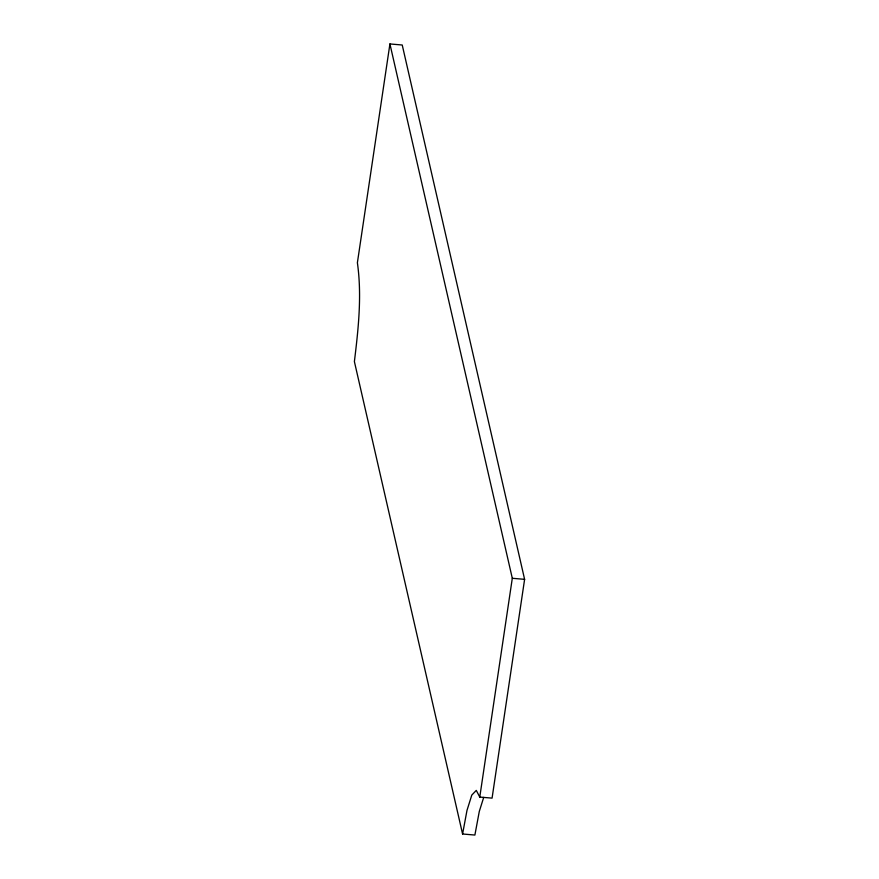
<?xml version="1.0" encoding="UTF-8"?>
<svg xmlns="http://www.w3.org/2000/svg" width="879" height="879" viewBox="0 0 879 879"><rect width="100%" height="100%" fill="white"/><g stroke="black" fill="none" stroke-linecap="round" stroke-linejoin="round"><path stroke-width="1.32" d="M462.585 833.995L466.991 810.383L471.803 795.066L476.286 790.397L479.769 797.077L492.075 798.132L524.609 579.338L402.23 45.005L389.924 43.95L357.39 262.744C362.027 295.564 358.368 328.878 354.391 361.577L462.585 833.995L474.891 835.05L479.297 811.427L483.703 797.396M479.769 797.077L512.303 578.283L389.924 43.95M512.303 578.283L524.609 579.338"/></g></svg>
